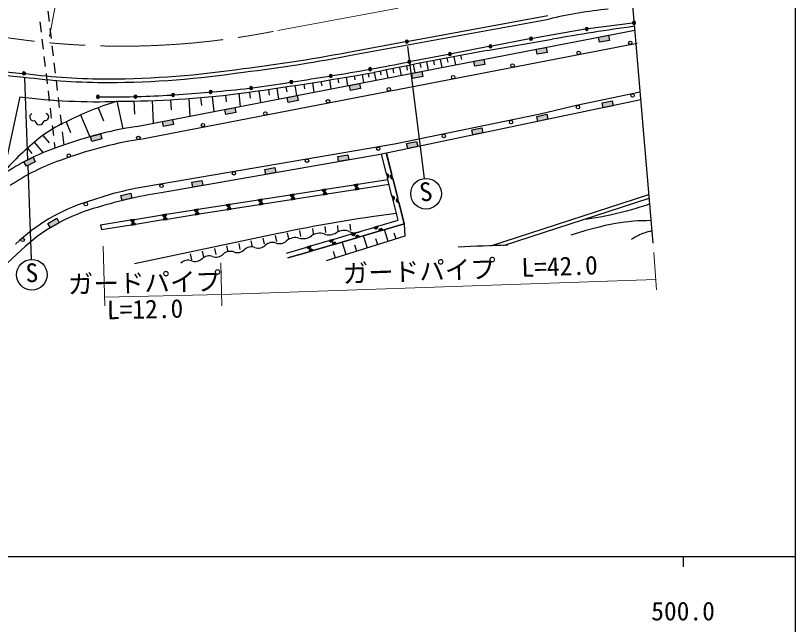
# Model space of a CAD drawing. Units: millimetres, scale not verified. Extents: x 40000 to 680000, y 20000 to 380000.
# Drawn here: x 502648 to 579000, y 198357 to 257915 of the extents above; entities that cross this region are included whole.
import ezdxf
from ezdxf.enums import TextEntityAlignment as Align

# ---------------------------------------------------------------- set-up
doc = ezdxf.new("R2010")
doc.units = ezdxf.units.MM
doc.header["$LTSCALE"] = 1000
doc.linetypes.add('CHAIN', pattern=[18.5, 12, -1.5, 3.5, -1.5])
for name, color, linetype, lineweight in [('M-BGD', 7, 'Continuous', 25), ('M-BMK', 2, 'CHAIN', 13), ('M-BMK-SRVR', 3, 'Continuous', 25), ('M-STR-HTXT', 7, 'Continuous', 13), ('M-STR-STRC', 7, 'Continuous', 25), ('M-TTL-BAND', 7, 'Continuous', 25)]:
    doc.layers.add(name, color=color, linetype=linetype, lineweight=lineweight)
doc.styles.add('ＭＳ ゴシック', font='')
doc.styles.get('ＭＳ ゴシック').set_extended_font_data('MS Gothic')

msp = doc.modelspace()

# ---------------------------------------------------------------- hatches: boundary and pattern name
at = {"layer": 'M-BGD'}
for points in [[(563352, 257211, 0.41421), (563202, 257361, 0.41421), (563052, 257211, 0.99999)], [(558722, 256606, 1), (558422, 256606, 0.41421), (558572, 256456, 0.41421)], [(553257, 255659, 0.41421), (553107, 255809, 0.41421), (552957, 255659, 0.41421), (553107, 255509, 0.41421)], [(559725, 255798), (560707, 255987), (560801, 255496), (559820, 255307)], [(541112, 255369, 0.99999), (540812, 255369, 0.99999)], [(549289, 254906, 1), (548989, 254906, 0.41421), (549139, 254756, 0.41421)], [(545322, 254153, 0.99999), (545022, 254153, 1)], [(553626, 254621), (554608, 254811), (554703, 254320), (553721, 254130)], [(541354, 253400, 1), (541054, 253400, 0.99999)], [(547528, 253445), (548510, 253634), (548604, 253143), (547623, 252954)], [(537511, 252678, 0.41421), (537361, 252828, 0.41421), (537211, 252678, 0.41421), (537361, 252528, 0.41421)], [(503618, 252255, 0.41421), (503468, 252405, 0.41421), (503318, 252255, 0.41421), (503468, 252105, 0.41421)], [(533656, 252019, 0.41421), (533506, 252169, 0.41421), (533356, 252019, 1)], [(541429, 252269), (542411, 252458), (542506, 251967), (541524, 251778)], [(529791, 251424, 0.41421), (529641, 251574, 0.41421), (529491, 251424, 1)], [(535331, 251092), (536313, 251282), (536407, 250791), (535425, 250601)], [(521892, 250452, 0.41421), (521742, 250602, 0.41421), (521592, 250452, 1)], [(525855, 250832, 0.99999), (525555, 250832, 0.41421), (525705, 250682, 0.41421)], [(510854, 249968, 0.41421), (510704, 250118, 0.41421), (510554, 249968, 0.41421), (510704, 249818, 0.41421)], [(514539, 249994, 0.41421), (514389, 250144, 0.41421), (514239, 249994, 1)], [(518220, 250156, 1), (517920, 250156, 0.41421), (518070, 250006, 0.41421)], [(529232, 249916), (530214, 250105), (530309, 249614), (529327, 249425)], [(523134, 248739), (524116, 248929), (524210, 248438), (523228, 248248)], [(561151, 249103), (560172, 248898), (560070, 249388), (561048, 249592)], [(554773, 247772), (553794, 247568), (553692, 248057), (554671, 248261)], [(517035, 247563), (518017, 247752), (518112, 247262), (517130, 247072)], [(548395, 246441), (547416, 246237), (547314, 246726), (548293, 246930)], [(509990, 246082), (510956, 246340), (511079, 245855), (510124, 245601)], [(542018, 245110), (541039, 244906), (540937, 245395), (541916, 245599)], [(503466, 243612), (504359, 244061), (504574, 243609), (503700, 243171)], [(535261, 243803), (534276, 243631), (534190, 244123), (535175, 244296)], [(528119, 242552), (527134, 242380), (527048, 242872), (528033, 243045)], [(539055, 242023, 0.41421), (539200, 242265, 0.41421), (538957, 242410)], [(539486, 242357, 0.41421), (539341, 242114, 0.41421), (539584, 241969)], [(520978, 241301), (519993, 241129), (519906, 241621), (520891, 241794)], [(535767, 241364, 1), (536162, 241427)], [(514042, 240046), (513069, 239817), (512949, 240303), (513934, 240534)], [(532643, 240873, 1), (533038, 240935)], [(533151, 240446, 0.41421), (532922, 240612, 0.41421), (532755, 240384)], [(536280, 240938, 0.41422), (536051, 241105, 0.41422), (535885, 240876)], [(526394, 239889, 1), (526789, 239951)], [(529518, 240381, 1), (529913, 240443)], [(530021, 239953, 1), (529626, 239891)], [(539600, 239860, 0.41422), (539745, 240103, 0.41422), (539502, 240248)], [(540068, 240049, 0.41421), (539923, 239806, 0.41421), (540166, 239661)], [(523269, 239397, 1), (523664, 239460)], [(523762, 238968, 1), (523367, 238906)], [(526892, 239461, 0.41421), (526663, 239627, 0.41421), (526497, 239399)], [(517020, 238414, 1), (517416, 238476)], [(520145, 238906, 0.41421), (520374, 238739, 0.41421), (520540, 238968)], [(520633, 238476, 1), (520238, 238414)], [(506920, 237658), (506053, 237160), (505791, 237586), (506683, 238099)], [(513896, 237922, 1), (514291, 237984)], [(514374, 237491, 0.41422), (514145, 237657, 0.41422), (513979, 237429)], [(517503, 237984, 0.41422), (517275, 238150, 0.41422), (517108, 237921)], [(537718, 237194, 0.41421), (537967, 237059, 0.41421), (538102, 237307)], [(538612, 236936, 1), (538228, 236823)], [(533346, 235912, 0.41421), (533594, 235776, 0.41421), (533730, 236024)], [(535532, 236553, 0.41421), (535780, 236418, 0.41421), (535916, 236666)], [(536334, 236267, 1), (535950, 236155)], [(531160, 235271, 0.41421), (531408, 235135, 0.41421), (531543, 235383)], [(534055, 235599, 1), (533671, 235486)], [(531777, 234930, 1), (531393, 234818)]]:
    msp.add_hatch(color=256, dxfattribs=at).paths.add_polyline_path(points)

# ---------------------------------------------------------------- linework, layer by layer
for p, q in [((505804, 258348), (505923, 257355)), ((535825, 254103), (554847, 257573)), ((541102, 255421), (554775, 257915)), ((505023, 257304), (505141, 256311)), ((506006, 256660), (506124, 255667)), ((558425, 256581), (553255, 255685)), ((563054, 257191), (558721, 256626)), ((514477, 247070), (563265, 256481)), ((505224, 255616), (505342, 254623)), ((514704, 245789), (563511, 255204)), ((535760, 254447), (540812, 255368)), ((548806, 254493), (555170, 255596)), ((552959, 255631), (549287, 254934)), ((506207, 254972), (506325, 253979)), ((548992, 254878), (545319, 254181)), ((505425, 253928), (505543, 252935)), ((545024, 254125), (541351, 253428)), ((543555, 253512), (543635, 253101)), ((544219, 253640), (544376, 252837)), ((544885, 253767), (544964, 253358)), ((545553, 253881), (545707, 253094)), ((546219, 254012), (546296, 253617)), ((506408, 253284), (506527, 252291)), ((540248, 252846), (540400, 252070)), ((540906, 252994), (540985, 252586)), ((541566, 253125), (541722, 252325)), ((542229, 253255), (542309, 252843)), ((542891, 253384), (543048, 252581)), ((505626, 252240), (505745, 251247)), ((535789, 252016), (535851, 251630)), ((536575, 252150), (536703, 251357)), ((537280, 251886), (537215, 252260)), ((537959, 251599), (537801, 252365)), ((538438, 252117), (538364, 252481)), ((538929, 252589), (539080, 251815)), ((539589, 252717), (539664, 252330)), ((506609, 251596), (506728, 250603)), ((530857, 251217), (530930, 250760)), ((531715, 251351), (531864, 250423)), ((532548, 251483), (532617, 251058)), ((533382, 251617), (533522, 250743)), ((534192, 251750), (534256, 251348)), ((535002, 251884), (535135, 251054)), ((505827, 250552), (505946, 249559)), ((525662, 249841), (525579, 250440)), ((526647, 249417), (526484, 250567)), ((527508, 250143), (527427, 250703)), ((528231, 250820), (528402, 249756)), ((529115, 250952), (529195, 250453)), ((529998, 251085), (530157, 250094)), ((503067, 249979), (501418, 242379)), ((506811, 249908), (506929, 248915)), ((517823, 249689), (517866, 248700)), ((519623, 249806), (519698, 248077)), ((520759, 249897), (520848, 249107)), ((521893, 250001), (522059, 248532)), ((523199, 250137), (523272, 249487)), ((524502, 250291), (524645, 249026)), ((563785, 250418), (557559, 249112)), ((512570, 249532), (513145, 246831)), ((514240, 249552), (514296, 248265)), ((516021, 249604), (516117, 247386)), ((563850, 249666), (538339, 244342)), ((557559, 249112), (554017, 248275)), ((506029, 248863), (506147, 247870)), ((507012, 248220), (507130, 247227)), ((509019, 248198), (509927, 246064)), ((510718, 248897), (511268, 247606)), ((554017, 248275), (539739, 245348)), ((507587, 247517), (508027, 246485)), ((506230, 247175), (506348, 246182)), ((505306, 246185), (505921, 245467)), ((507213, 246532), (507365, 245255)), ((504473, 245523), (505350, 244501)), ((506431, 245487), (506496, 244940)), ((539739, 245348), (514357, 240989)), ((503802, 244948), (504240, 244437)), ((538339, 244342), (516914, 240589)), ((538955, 242419), (538461, 244379)), ((539486, 242357), (538946, 244501)), ((538953, 244471), (539486, 242357)), ((533038, 240935), (535758, 241363)), ((536171, 241428), (539089, 241887)), ((539212, 241400), (536280, 240938)), ((539500, 240257), (539057, 242014)), ((539584, 241969), (540066, 240058)), ((540066, 240058), (539584, 241969)), ((529913, 240443), (532643, 240873)), ((535885, 240876), (533151, 240446)), ((536280, 240938), (535885, 240876)), ((511904, 240425), (509654, 239711)), ((523664, 239460), (526394, 239889)), ((526789, 239951), (529518, 240381)), ((529626, 239891), (526892, 239461)), ((530021, 239953), (529626, 239891)), ((532755, 240384), (530021, 239953)), ((533151, 240446), (532755, 240384)), ((549177, 235401), (564645, 240405)), ((550430, 235438), (564668, 240044)), ((520540, 238968), (523269, 239397)), ((526497, 239399), (523762, 238968)), ((526892, 239461), (526497, 239399)), ((514291, 237984), (517020, 238414)), ((517416, 238476), (520145, 238906)), ((520238, 238414), (517503, 237984)), ((520633, 238476), (520238, 238414)), ((523367, 238906), (520633, 238476)), ((523762, 238968), (523367, 238906)), ((539926, 238569), (537485, 238226)), ((510969, 237461), (513896, 237922)), ((510969, 237461), (511047, 236967)), ((517108, 237921), (514383, 237492)), ((517503, 237984), (517108, 237921)), ((535475, 236900), (535422, 237498)), ((513970, 237427), (511047, 236967)), ((530589, 236319), (530463, 236905)), ((531704, 237083), (531777, 236573)), ((533010, 236682), (532957, 237279)), ((534242, 236791), (534189, 237389)), ((535916, 236666), (537710, 237192)), ((538220, 236821), (536342, 236270)), ((536342, 236270), (538220, 236821)), ((539139, 235820), (538773, 236983)), ((528344, 236588), (514295, 233624)), ((527024, 235557), (526899, 236143)), ((528212, 235811), (528087, 236397)), ((529401, 236065), (529275, 236651)), ((533730, 236024), (535532, 236553)), ((535941, 236152), (534064, 235601)), ((534064, 235601), (535941, 236152)), ((537099, 235179), (536722, 236381)), ((538119, 235499), (537933, 236091)), ((539909, 236062), (539728, 236636)), ((523460, 234795), (523335, 235382)), ((524648, 235049), (524523, 235636)), ((525836, 235303), (525711, 235889)), ((529165, 234686), (531160, 235271)), ((531543, 235383), (533346, 235912)), ((533663, 235484), (531785, 234933)), ((531785, 234933), (533663, 235484)), ((535029, 234529), (534639, 235770)), ((536064, 234854), (535872, 235465)), ((503194, 234964), (500295, 232308)), ((519896, 234033), (519771, 234620)), ((521084, 234287), (520959, 234874)), ((522272, 234541), (522147, 235128)), ((531384, 234815), (529306, 234206)), ((529306, 234206), (531384, 234815)), ((533978, 234198), (533780, 234829))]:
    msp.add_line(p, q, dxfattribs=at)
for points in [[(563352, 257211, 0.41421), (563202, 257361, 0.41421), (563052, 257211, 0.99999)], [(558722, 256606, 1), (558422, 256606, 0.41421), (558572, 256456, 0.41421)], [(553257, 255659, 0.41421), (553107, 255809, 0.41421), (552957, 255659, 0.41421), (553107, 255509, 0.41421)], [(541112, 255369, 0.99999), (540812, 255369, 0.99999)], [(549289, 254906, 1), (548989, 254906, 0.41421), (549139, 254756, 0.41421)], [(545322, 254153, 0.99999), (545022, 254153, 1)], [(541354, 253400, 1), (541054, 253400, 0.99999)], [(537511, 252678, 0.41421), (537361, 252828, 0.41421), (537211, 252678, 0.41421), (537361, 252528, 0.41421)], [(503618, 252255, 0.41421), (503468, 252405, 0.41421), (503318, 252255, 0.41421), (503468, 252105, 0.41421)], [(533656, 252019, 0.41421), (533506, 252169, 0.41421), (533356, 252019, 1)], [(529791, 251424, 0.41421), (529641, 251574, 0.41421), (529491, 251424, 1)], [(521892, 250452, 0.41421), (521742, 250602, 0.41421), (521592, 250452, 1)], [(525855, 250832, 0.99999), (525555, 250832, 0.41421), (525705, 250682, 0.41421)], [(510854, 249968, 0.41421), (510704, 250118, 0.41421), (510554, 249968, 0.41421), (510704, 249818, 0.41421)], [(514539, 249994, 0.41421), (514389, 250144, 0.41421), (514239, 249994, 1)], [(518220, 250156, 1), (517920, 250156, 0.41421), (518070, 250006, 0.41421)], [(539055, 242023, 0.41421), (539200, 242265, 0.41421), (538957, 242410)], [(539486, 242357, 0.41421), (539341, 242114, 0.41421), (539584, 241969)], [(535767, 241364, 1), (536162, 241427)], [(532643, 240873, 1), (533038, 240935)], [(533151, 240446, 0.41421), (532922, 240612, 0.41421), (532755, 240384)], [(536280, 240938, 0.41422), (536051, 241105, 0.41422), (535885, 240876)], [(526394, 239889, 1), (526789, 239951)], [(529518, 240381, 1), (529913, 240443)], [(530021, 239953, 1), (529626, 239891)], [(539600, 239860, 0.41422), (539745, 240103, 0.41422), (539502, 240248)], [(540068, 240049, 0.41421), (539923, 239806, 0.41421), (540166, 239661)], [(523269, 239397, 1), (523664, 239460)], [(523762, 238968, 1), (523367, 238906)], [(526892, 239461, 0.41421), (526663, 239627, 0.41421), (526497, 239399)], [(517020, 238414, 1), (517416, 238476)], [(520145, 238906, 0.41421), (520374, 238739, 0.41421), (520540, 238968)], [(520633, 238476, 1), (520238, 238414)], [(513896, 237922, 1), (514291, 237984)], [(514374, 237491, 0.41422), (514145, 237657, 0.41422), (513979, 237429)], [(517503, 237984, 0.41422), (517275, 238150, 0.41422), (517108, 237921)], [(537718, 237194, 0.41421), (537967, 237059, 0.41421), (538102, 237307)], [(538612, 236936, 1), (538228, 236823)], [(533346, 235912, 0.41421), (533594, 235776, 0.41421), (533730, 236024)], [(535532, 236553, 0.41421), (535780, 236418, 0.41421), (535916, 236666)], [(536334, 236267, 1), (535950, 236155)], [(531160, 235271, 0.41421), (531408, 235135, 0.41421), (531543, 235383)], [(534055, 235599, 1), (533671, 235486)], [(531777, 234930, 1), (531393, 234818)]]:
    msp.add_lwpolyline(points, format="xyb", close=True, dxfattribs=at)
for points in [[(559725, 255798), (560707, 255987), (560801, 255496), (559820, 255307)], [(553626, 254621), (554608, 254811), (554703, 254320), (553721, 254130)], [(547528, 253445), (548510, 253634), (548604, 253143), (547623, 252954)], [(541429, 252269), (542411, 252458), (542506, 251967), (541524, 251778)], [(535331, 251092), (536313, 251282), (536407, 250791), (535425, 250601)], [(529232, 249916), (530214, 250105), (530309, 249614), (529327, 249425)], [(523134, 248739), (524116, 248929), (524210, 248438), (523228, 248248)], [(561151, 249103), (560172, 248898), (560070, 249388), (561048, 249592)], [(554773, 247772), (553794, 247568), (553692, 248057), (554671, 248261)], [(517035, 247563), (518017, 247752), (518112, 247262), (517130, 247072)], [(548395, 246441), (547416, 246237), (547314, 246726), (548293, 246930)], [(509990, 246082), (510956, 246340), (511079, 245855), (510124, 245601)], [(542018, 245110), (541039, 244906), (540937, 245395), (541916, 245599)], [(503466, 243612), (504359, 244061), (504574, 243609), (503700, 243171)], [(535261, 243803), (534276, 243631), (534190, 244123), (535175, 244296)], [(528119, 242552), (527134, 242380), (527048, 242872), (528033, 243045)], [(520978, 241301), (519993, 241129), (519906, 241621), (520891, 241794)], [(514042, 240046), (513069, 239817), (512949, 240303), (513934, 240534)], [(506920, 237658), (506053, 237160), (505791, 237586), (506683, 238099)]]:
    msp.add_lwpolyline(points, close=True, dxfattribs=at)
for points in [[(538111, 237310), (540096, 237892), (539602, 239852)], [(540168, 239653), (540699, 237548), (538621, 236938)], [(538621, 236938), (540699, 237548), (540168, 239653)], [(564723, 239489), (564447, 239385), (564125, 239275), (563762, 239159), (563365, 239040), (562940, 238919), (562467, 238791), (561941, 238653), (561394, 238516), (560856, 238389), (560360, 238282), (559901, 238194), (559458, 238117), (559037, 238055), (558644, 238009), (558287, 237980)], [(540699, 237548), (540755, 236327), (533057, 233909)], [(564864, 237855), (564435, 237853), (564009, 237843), (563581, 237824), (563147, 237795), (562703, 237753), (562262, 237704), (561828, 237649), (561379, 237581), (560897, 237492), (560360, 237375), (559772, 237232), (559147, 237067), (558479, 236878), (557766, 236665), (557002, 236425)], [(564950, 236845), (564741, 236798), (564545, 236749), (564361, 236697), (564190, 236644), (564030, 236589), (563884, 236532), (563751, 236471), (563630, 236410), (563516, 236349), (563407, 236289), (563302, 236231), (563205, 236174), (563114, 236118), (563028, 236063), (562948, 236010)]]:
    msp.add_lwpolyline(points, dxfattribs=at)
for centre in [(562830, 255263), (557777, 254275), (551299, 253038), (545487, 251894), (539196, 250698), (533238, 249534), (563063, 250098), (557714, 248960), (527103, 248343), (551163, 247494), (520989, 247205), (514667, 245952), (544581, 246137), (507857, 244210), (538155, 244889), (531183, 243719), (524024, 242482), (516933, 241255), (509522, 239467), (503342, 235969)]:
    msp.add_circle(centre, 168, dxfattribs=at)
for centre, radius, start, end in [((564614, 216879), 41850, 95.41085, 103.49696), ((590954, 54693), 204065, 97.80774, 100.09949), ((507067, 400870), 149208, 276.87597, 281.08729), ((630170, -195893), 457676, 100.24028, 101.65406), ((507067, 400870), 149558, 276.87795, 281.08641), ((506199, 291879), 39718, 258.25612, 265.8398), ((511407, 342547), 90824, 270.19966, 278.56282), ((495331, 487045), 238106, 280.20298, 281.07178), ((506199, 291879), 40068, 258.26327, 266.05971), ((511700, 315694), 63971, 262.7402, 270.02067), ((511407, 342547), 91174, 270.19932, 278.55958), ((475959, 605642), 358652, 277.77006, 279.91576), ((495331, 487045), 238106, 278.321, 279.1898), ((495331, 487045), 238106, 279.26199, 280.13079), ((511700, 315694), 64321, 262.62685, 270.02116), ((516699, 324043), 73763, 277.12945, 279.98875), ((511814, 350608), 100647, 273.64911, 275.57604), ((516699, 324043), 73763, 274.03713, 276.89643), ((510518, 306813), 57321, 262.53122, 272.13683), ((511814, 350608), 100647, 269.45367, 271.38061), ((512226, 349200), 99669, 270.24673, 277.04353), ((511814, 350608), 100647, 271.55139, 273.47833), ((521946, 219172), 31775, 107.16353, 116.90984), ((504412, 247999), 381, 116.30504, 290.4654), ((505529, 248000), 361, 254.47523, 70.54878), ((504988, 247679), 445, 184.69911, 356.5199), ((512302, 236815), 11693, 113.89342, 128.8695), ((521105, 206252), 41353, 99.22338, 110.57551), ((520682, 225952), 25412, 128.20955, 139.1496), ((521105, 206252), 40053, 99.1961, 110.59885), ((513813, 224113), 22075, 109.14777, 124.15967), ((513813, 224113), 20775, 109.10341, 124.24542), ((523955, 195555), 45582, 98.8859, 107.49223), ((523520, 195521), 46382, 101.39347, 104.50368), ((515212, 222377), 18203, 107.77738, 133.64676), ((515166, 222333), 17403, 106.39162, 133.46542), ((557402, 100772), 138890, 98.24438, 102.07638), ((533318, 237871), 1402, 250.25263, 302.80932), ((534790, 235583), 1319, 66.57422, 122.70496), ((535874, 238079), 1402, 246.46985, 299.02655), ((530034, 234879), 1319, 74.13977, 130.2705), ((530781, 237496), 1402, 254.0354, 306.5921), ((532401, 235310), 1319, 70.35699, 126.48773), ((525737, 234282), 1007, 70.25786, 133.60078), ((526418, 236178), 1007, 250.25786, 313.60078), ((527807, 234719), 1007, 70.25786, 133.60078), ((528487, 236615), 1007, 250.25786, 313.60078), ((553883, 98714), 136767, 91.2721, 93.30912), ((521598, 233407), 1007, 70.25786, 133.60078), ((522278, 235303), 1007, 250.25786, 313.60078), ((523667, 233844), 1007, 70.25786, 133.60078), ((524348, 235740), 1007, 250.25786, 313.60078), ((519528, 232970), 1007, 70.25786, 133.60078), ((520209, 234866), 1007, 250.25786, 313.60078)]:
    msp.add_arc(centre, radius, start, end, dxfattribs=at)
at = {"layer": 'M-BMK'}
msp.add_line((528313, 256462), (562231, 262704), dxfattribs=at)
msp.add_arc((513072, 331193), 76270, 254.52122, 281.52743, dxfattribs=at)
at = {"layer": 'M-BMK-SRVR'}
for p, q in [((562766, 262297), (563190, 257360)), ((563215, 257061), (565053, 235648))]:
    msp.add_line(p, q, dxfattribs=at)
at = {"layer": 'M-STR-HTXT'}
for p, q in [((511232, 235368), (511377, 229538)), ((565143, 234730), (565411, 231086)), ((522746, 233728), (522855, 229538)), ((522827, 230626), (565337, 232085)), ((511356, 230382), (522827, 230626))]:
    msp.add_line(p, q, dxfattribs=at)
msp.add_lwpolyline([(505979, 255878), (513877, 297854), (545120, 298494)], dxfattribs=at)
at = {"layer": 'M-STR-STRC'}
for p, q in [((541013, 254891), (542646, 241981)), ((503514, 251784), (503817, 243789)), ((503837, 243240), (504185, 234062))]:
    msp.add_line(p, q, dxfattribs=at)
for centre in [(542834, 240493), (504241, 232563)]:
    msp.add_circle(centre, 1500, dxfattribs=at)
at = {"layer": 'M-TTL-BAND'}
for p, q in [((579000, 20000), (579000, 370000)), ((40000, 205000), (579000, 205000)), ((568000, 205000), (568000, 204000))]:
    msp.add_line(p, q, dxfattribs=at)

# ---------------------------------------------------------------- texts
at = {"layer": 'M-STR-HTXT', "style": 'ＭＳ ゴシック'}
for s, rotation, p in [('ガードパイプ\u3000L=42.0', 1.967, (547213, 231630)), ('ガードパイプ', 1.219, (515298, 230331)), ('L=12.0', 1.219, (515353, 227731))]:
    msp.add_text(s, height=1833, rotation=rotation, dxfattribs=at).set_placement(p, align=Align.BOTTOM_CENTER)
at = {"layer": 'M-STR-STRC', "style": 'ＭＳ ゴシック'}
for rotation, p in [(7.149, (542997, 239232)), (2.108, (504293, 231293))]:
    msp.add_text('S', height=1833, rotation=rotation, dxfattribs=at).set_placement(p, align=Align.BOTTOM_CENTER)
at = {"layer": 'M-TTL-BAND', "style": 'ＭＳ ゴシック'}
msp.add_text('500.0', height=1833, dxfattribs=at).set_placement((568000, 198195), align=Align.BOTTOM_CENTER)

doc.saveas('drawing.dxf')
